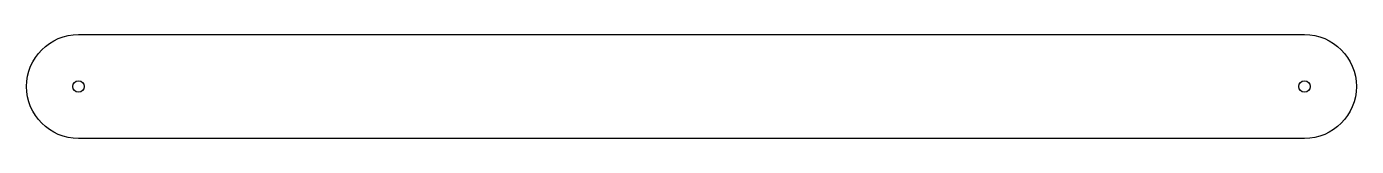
# Model space of a CAD drawing. Header units: millimetres. Extents: x -266 to -10, y 19 to 39.
import ezdxf

# ---------------------------------------------------------------- set-up
doc = ezdxf.new("R2010")
doc.units = ezdxf.units.MM
doc.layers.get('0').update_dxf_attribs({"linetype": 'CONTINUOUS'})

msp = doc.modelspace()

# ---------------------------------------------------------------- linework, layer by layer
msp.add_lwpolyline([(-20, 38.96, -1), (-20, 18.96), (-256.23, 18.96, -1), (-256.23, 38.96)], format="xyb", close=True)
for centre in [(-256.23, 28.96), (-20, 28.96)]:
    msp.add_circle(centre, 1.1)

doc.saveas('drawing.dxf')
